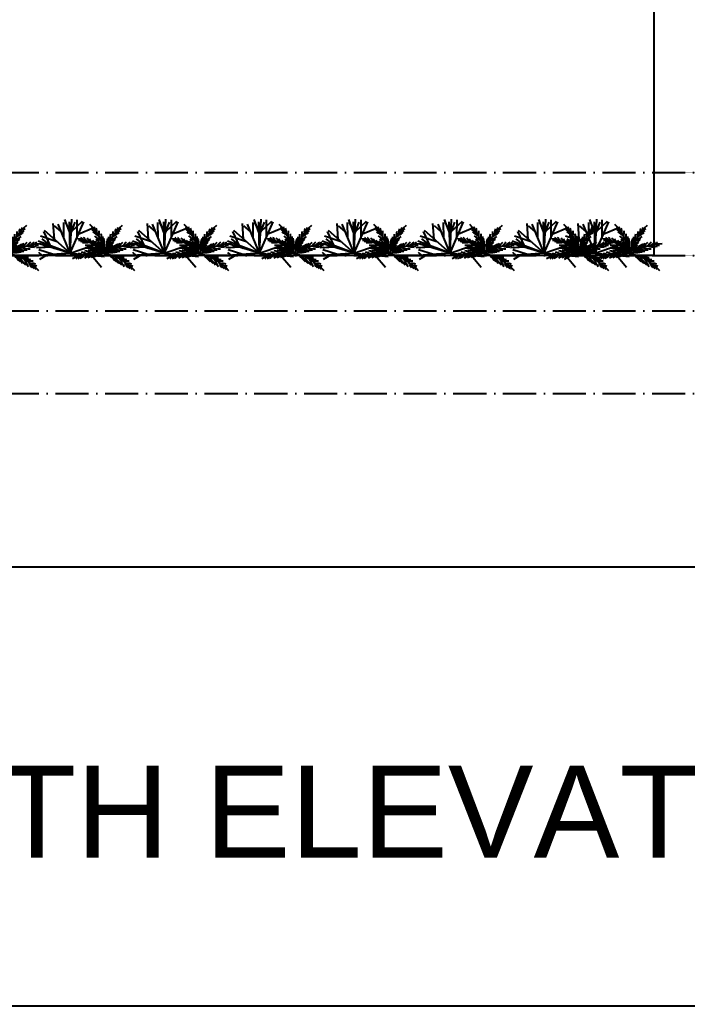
# Model space of a CAD drawing. Header units: millimetres. Extents: x -2842 to 116137, y -21481 to 17561.
# Drawn here: x 45047 to 48673, y -21481 to -16122 of the extents above; entities that cross this region are included whole.
import ezdxf
from ezdxf.xclip import XClip

# ---------------------------------------------------------------- set-up
doc = ezdxf.new("R2010")
doc.units = ezdxf.units.MM
doc.header["$LTSCALE"] = 150
doc.header["$XCLIPFRAME"] = 2
doc.linetypes.add('ACAD_ISO10W100', pattern=[18, 12, -3, 0, -3])
for name, color, linetype in [('ad-Elevation 10', 8, 'Continuous'), ('ad-Grid', 8, 'ACAD_ISO10W100'), ('ad-Text main', 7, 'Continuous')]:
    doc.layers.add(name, color=color, linetype=linetype)
doc.layers.add('ad-Landscape', color=7, linetype='Continuous', true_color=0x007f00)
doc.layers.add('ad-Verandah', color=7, linetype='Continuous', true_color=0xa57c52)
doc.styles.get("Standard").update_dxf_attribs({"font": 'arial.ttf'})

# ---------------------------------------------------------------- blocks, each defined once
blk = doc.blocks.new('A$Cbe5af2ca')
at = {"layer": 'ad-Elevation 10'}
blk.add_lwpolyline([(-12120, 0), (-12120, -3500), (0, -3500), (0, 0)], dxfattribs=at)
at = {"layer": 'ad-Verandah', "const_width": 2}
blk.add_lwpolyline([(-12120, -3050), (-13640, -3050), (-13640, -3500), (-12120, -3500)], close=True, dxfattribs=at)
blk = doc.blocks.new('zw$38DE')
at = {"layer": 'ad-Grid', "ltscale": 0.1}
for points in [[(-27431.1, 0), (0, 0)], [(-27431.1, -450), (0, -450)], [(-27431.1, -750), (-2459.8, -750), (-2319.6, -1093), (0, -1093)], [(-27431.1, -1200), (-2459.8, -1200), (-2319.6, -1543), (0, -1543)]]:
    blk.add_lwpolyline(points, dxfattribs=at)
blk = doc.blocks.new('TR12')
at = {"layer": 'ad-Landscape', "color": 0}
for p, q in [((-0.515, 0.899), (-0.651, 1.846)), ((-0.095, 1.078), (-0.608, 2.035)), ((-0.223, 1.417), (-0.553, 1.878)), ((0, 0), (-0.304, 1.934)), ((0, 0), (-0.186, 2.116)), ((-0.161, 1.023), (0.05, 1.957)), ((-0.116, 1.313), (0.501, 2.064)), ((0, 0), (0.581, 2.043)), ((0.296, 1.041), (0.159, 2.118)), ((-1.094, 0.735), (-1.292, 1.686)), ((-0.714, 1.244), (-1.186, 1.557)), ((0, 0), (-0.974, 1.698)), ((0.361, 1.268), (1.204, 1.75)), ((-0.899, 0.603), (-1.965, 0.806)), ((-1.023, 0.163), (-1.846, 0.653)), ((-1.285, 0.296), (-1.808, 1.114)), ((0, 0), (-1.763, 1.184)), ((0, 0), (1.745, 0.887)), ((1.279, 0.65), (1.615, 1.106)), ((-1.055, 0.243), (-2.123, 0.051)), ((0, 0), (-2.07, 0.477)), ((-1.416, 0.226), (-1.957, 0.055)), ((0, 0), (-1.933, 0.309)), ((0, 0), (-1.916, -0.402)), ((0, 0), (2.123, 0.079)), ((0.924, 0.469), (1.877, 0.557)), ((1.082, 0.04), (2.064, 0.503)), ((1.317, 0.049), (2.036, -0.605)), ((-1.014, -0.213), (-1.957, -0.049)), ((-1.715, -0.36), (-1.947, -0.205)), ((-1.404, -0.294), (-1.848, -0.647))]:
    blk.add_line(p, q, dxfattribs=at)
blk = doc.blocks.new('TR13')
at = {"layer": 'ad-Landscape'}
for centre, radius, start, end in [((2.274, 0.393), 2.308, 153.8471, 189.8045), ((-2.009, -1.216), 2.308, 31.3349, 67.3424), ((-0.977, 0.793), 0.119, 356.1734, 55.4338), ((-0.997, 0.657), 0.284, 7.6784, 46.334), ((2.477, 1.638), 2.724, 196.5437, 203.1872), ((2.506, 1.862), 2.724, 198.1648, 203.115), ((-1.375, 1.736), 1.774, 319.5294, 331.0874), ((0.279, 1.137), 0.284, 174.8554, 213.511), ((-1.075, 1.779), 1.451, 318.0291, 330.8083), ((2.005, -1.216), 2.308, 112.6576, 148.6651), ((-0.316, 1.395), 0.558, 309.4156, 336.9891), ((0.175, 1.225), 0.119, 165.7556, 225.016), ((-0.039, 1.406), 0.275, 300.4086, 330.328), ((0.993, 0.657), 0.284, 133.666, 172.3216), ((0.973, 0.793), 0.119, 124.5662, 183.8266), ((-0.935, 1.07), 0.275, 250.8614, 280.7808), ((-0.719, 1.244), 0.558, 244.2003, 271.7738), ((-0.401, 2.033), 1.451, 250.3811, 263.1603), ((-0.147, 2.198), 1.774, 250.102, 261.66), ((0.378, 2.594), 2.391, 244.5823, 254.5374), ((-3.15, -0.263), 2.724, 18.0744, 23.0247), ((-2.981, -0.412), 2.724, 18.0023, 24.6457), ((-2.836, -0.565), 2.724, 17.9053, 26.2647), ((-2.747, -0.676), 2.724, 17.8111, 27.5304), ((-2.685, -0.762), 2.724, 17.7148, 28.6944), ((2.484, 1.18), 2.724, 192.4951, 203.4746), ((2.474, 1.286), 2.724, 193.659, 203.3783), ((2.469, 1.428), 2.724, 194.9247, 203.2841), ((-2.031, 1.689), 2.391, 326.652, 336.6071), ((-1.909, 1.362), 2.194, 329.0112, 339.4033), ((-1.648, 1.025), 1.86, 331.1427, 342.4295), ((2.432, -1.164), 2.724, 141.1023, 152.0818), ((2.681, -0.762), 2.724, 151.3056, 162.2852), ((2.509, -1.091), 2.724, 142.2662, 151.9855), ((2.743, -0.676), 2.724, 152.4696, 162.1889), ((2.616, -0.998), 2.724, 143.5319, 151.8914), ((2.832, -0.565), 2.724, 153.7353, 162.0947), ((-0.382, 2.594), 2.391, 285.4626, 295.4177), ((2.977, -0.412), 2.724, 155.3543, 161.9977), ((0.143, 2.198), 1.774, 278.34, 289.898), ((3.146, -0.263), 2.724, 156.9753, 161.9256), ((0.397, 2.033), 1.451, 276.8397, 289.6189), ((0.714, 1.244), 0.558, 268.2262, 295.7997), ((0.931, 1.07), 0.275, 259.2192, 289.1386), ((-0.926, -2.022), 2.2, 65.9785, 103.9755), ((-1.406, 0.348), 0.275, 288.3185, 318.2379), ((-1.27, 0.102), 0.119, 33.6304, 92.8909), ((-1.34, 0.618), 0.558, 281.6573, 309.2309), ((-1.204, -0.017), 0.284, 45.1354, 83.791), ((-1.568, 1.437), 1.451, 287.8381, 300.6174), ((-2.354, -2.058), 2.724, 55.5314, 60.4817), ((-1.506, 1.693), 1.774, 287.559, 299.1171), ((-2.168, -2.103), 2.724, 55.4593, 62.1027), ((-1.33, 2.326), 2.391, 282.0393, 291.9945), ((-1.96, -2.136), 2.724, 55.3623, 63.7217), ((-1.034, 2.143), 2.194, 279.2432, 289.6353), ((-1.822, -2.17), 2.724, 55.2681, 64.9875), ((-1.72, -2.2), 2.724, 55.1719, 66.1514), ((-0.755, 1.82), 1.86, 276.2169, 287.5038), ((0.501, 2.268), 2.194, 241.7861, 252.1783), ((0.527, 1.842), 1.86, 238.7599, 250.0467), ((0.467, -2.181), 2.2, 63.0377, 101.5351), ((-0.531, 1.842), 1.86, 289.9533, 301.2401), ((-0.505, 2.268), 2.194, 287.8217, 298.2139), ((1.201, -2.533), 2.724, 100.8618, 111.8414), ((1.307, -2.526), 2.724, 102.0258, 111.7451), ((1.508, 1.853), 2.194, 237.3779, 247.7701), ((1.449, -2.524), 2.724, 103.2915, 111.6509), ((1.838, 1.966), 2.391, 235.0188, 244.9739), ((1.659, -2.538), 2.724, 104.9105, 111.5539), ((1.85, -2.536), 2.724, 106.5316, 111.4818), ((0.502, -2.259), 2.308, 102.0179, 139.5122), ((-0.755, -3.055), 2.724, 90.2442, 95.1945), ((-2.099, 0.266), 1.451, 322.5509, 335.3302), ((-0.562, -2.939), 2.724, 90.1721, 96.8155), ((-2.179, 0.559), 1.774, 322.2718, 333.8299), ((-0.372, -2.848), 2.724, 90.0751, 98.4345), ((-0.239, -2.797), 2.724, 89.9809, 99.7003), ((-2.395, 1.179), 2.391, 316.7521, 326.7073), ((-0.138, -2.764), 2.724, 89.8847, 100.8642), ((-2.047, 1.197), 2.194, 313.956, 324.3481), ((-1.633, 1.091), 1.86, 310.9297, 322.2166), ((1.163, 1.602), 1.86, 239.5095, 250.7963), ((1.867, 1.309), 1.774, 227.8962, 239.4542), ((1.869, 1.046), 1.451, 226.3959, 239.1751), ((1.463, 0.299), 0.558, 217.7824, 245.3559), ((1.188, -0.289), 0.284, 83.2222, 121.8778), ((1.28, -0.188), 0.119, 74.1224, 133.3828), ((1.467, 0.021), 0.275, 208.7754, 238.6948), ((-1.095, -0.662), 0.119, 68.3432, 127.6037), ((-1.346, -0.538), 0.275, 323.0313, 352.9507), ((-0.972, -0.722), 0.284, 79.8482, 118.5038), ((-1.445, -0.278), 0.558, 316.3701, 343.9437)]:
    blk.add_arc(centre, radius, start, end, dxfattribs=at)
blk = doc.blocks.new('A$C04069485')
at = {"layer": 'ad-Landscape', "xscale": 87.5639006525247, "yscale": 87.5639006525247, "zscale": 87.5639006525247, "rotation": 352.4468819518883}
blk.add_blockref('TR12', (174.5, 12.2), dxfattribs=at)
at = {"layer": 'ad-Landscape', "color": 104, "xscale": 124.315801057205, "yscale": 124.315801057205, "zscale": 124.315801057205, "rotation": 337.6020414040115}
blk.add_blockref('TR13', (367, 10.6), dxfattribs=at)
blk = doc.blocks.new('A$C546e5294')
at = {"layer": 'ad-Landscape'}
for p in [(-5384, -450), (-4863.2, -450), (-4351.6, -450), (-3835.4, -450), (-3321.5, -450), (-2800.7, -450), (-2289, -450), (-2012.2, -450)]:
    blk.add_blockref('A$C04069485', p, dxfattribs=at)

msp = doc.modelspace()

# ---------------------------------------------------------------- linework, layer by layer
msp.add_lwpolyline([(29034.2, -9535.3), (58068.4, -9535.3), (58068.4, -21480.7), (29034.2, -21480.7)], close=True)

# ---------------------------------------------------------------- block references
ref = msp.add_blockref('zw$38DE', (55314.1, -16952.2))
XClip(ref).set_block_clipping_path([(-24388.2934201569, -2140.6281090205), (349.01197073, 5188.3683916222)])
at = {"xscale": -1}
msp.add_blockref('A$Cbe5af2ca', (36370.6, -13902.2), dxfattribs=at)
at = {"layer": 'ad-Landscape'}
msp.add_blockref('A$C546e5294', (50010.6, -16952.2), dxfattribs=at)

# ---------------------------------------------------------------- next in the draw order: texts
at = {"layer": 'ad-Text main', "insert": (42830.5, -20498.6), "char_height": 500, "width": 14607.602, "attachment_point": 5, "bg_fill": 2}
msp.add_mtext('1625 Sqft WEST VILLA_NORTH ELEVATION', dxfattribs=at)

doc.saveas('drawing.dxf')
